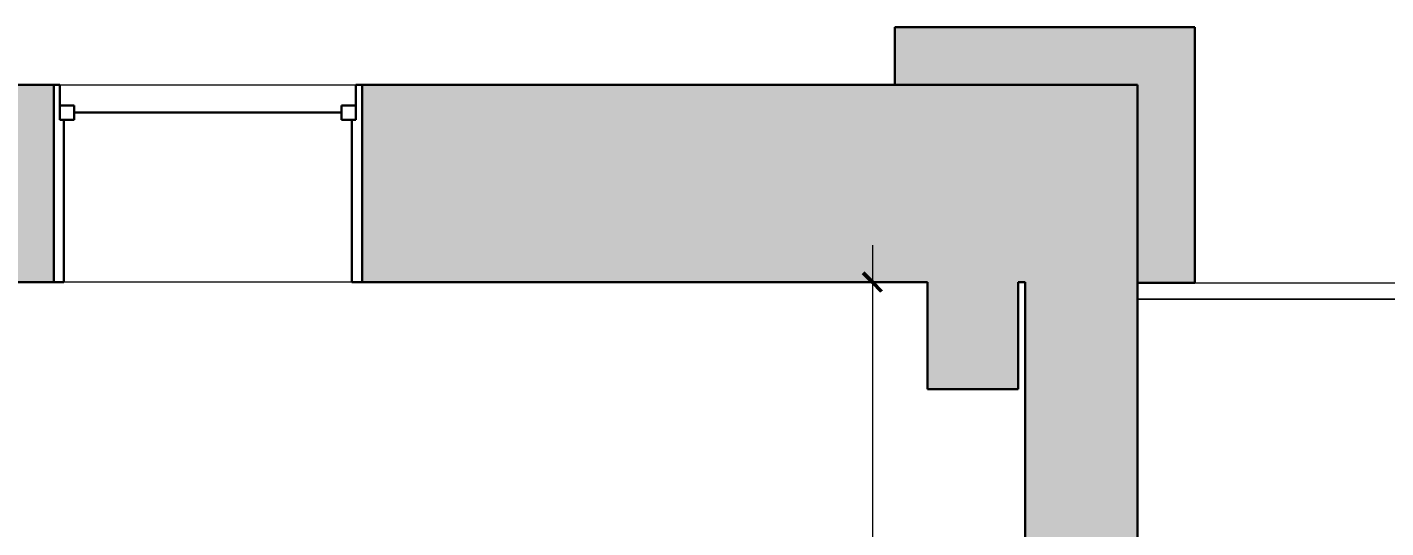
# Model space of a CAD drawing. Header units: inches. Extents: x -1287 to 1590, y -3558 to 989.
# Drawn here: x -710.5 to -545.4, y 760 to 820.9 of the extents above; entities that cross this region are included whole.
import ezdxf

# ---------------------------------------------------------------- set-up
doc = ezdxf.new("R2010")
doc.units = ezdxf.units.IN
doc.header["$MEASUREMENT"] = 0
for name, color, linetype, lineweight in [('A-ANNO-DIMS', 211, 'Continuous', 9), ('A-ANNO-DIMS-48', 211, 'Continuous', 9), ('A-FLOR-HRAL', 11, 'Continuous', 18), ('A-GLAZ', 151, 'Continuous', 18), ('A-WALL', 113, 'Continuous', 18), ('A-WALL-PATT', 111, 'Continuous', 18)]:
    doc.layers.add(name, color=color, linetype=linetype, lineweight=lineweight)
doc.styles.add('Swis721 Lt BT', font='swissl.ttf', dxfattribs={"height": 4.5})
doc.dimstyles.new('OTJ_-_3_32__Linear_1', dxfattribs={"dimscale": 12, "dimtxt": 4.748918, "dimasz": 0.1875, "dimexe": 0.375, "dimexo": 0.25, "dimgap": 0.25, "dimtad": 1, "dimdec": 1, "dimrnd": 0.5, "dimzin": 3, "dimdsep": 46, "dimlunit": 4, "dimtxsty": 'Swis721 Lt BT', "dimblk1": 'OBLIQUE', "dimblk2": 'OBLIQUE', "dimsah": 1, "dimcen": 0.09, "dimdle": 0.375, "dimazin": 0, "dimtfac": 1, "dimtdec": 4, "dimtix": 1, "dimtmove": 1, "dimatfit": 3, "dimfxl": 1, "dimtvp": 1, "dimtfill": 1, "dimfrac": 2, "dimtolj": 1, "dimtzin": 0, "dimarcsym": 2})

# ---------------------------------------------------------------- blocks, each defined once
blk = doc.blocks.new('Double Hung - side window 4_ X 6_ 3_ H-6090582-1st Floor Construction')
at = {"layer": 'A-GLAZ', "color": 8, "lineweight": 30}
for p, q in [((-18.75, 12), (-18, 12)), ((-18, 7.75), (-18, 12)), ((18, 7.75), (18, 12)), ((18.75, 12), (18, 12)), ((-18, 9.5), (-18, 7.75)), ((-18, 9.5), (-16.25, 9.5)), ((-16.25, 9.5), (-16.25, 7.75)), ((-16.25, 8.625), (16.25, 8.625)), ((16.25, 9.5), (16.25, 7.75)), ((18, 9.5), (16.25, 9.5)), ((18, 9.5), (18, 7.75)), ((-18, 7.75), (-16.25, 7.75)), ((-18, 7.75), (-17.5, 7.75)), ((-17.5, -12), (-17.5, 7.75)), ((18, 7.75), (16.25, 7.75)), ((17.5, 7.75), (18, 7.75)), ((17.5, 7.75), (17.5, -12)), ((-17.5, -12), (-18.75, -12)), ((17.5, -12), (18.75, -12))]:
    blk.add_line(p, q, dxfattribs=at)
blk = doc.blocks.new('Top Rail Type - Top Rail_Internal_-7033225-1st Floor Construction')
at = {"layer": 'A-FLOR-HRAL', "lineweight": 9}
for p, q in [((-568.57, 789.81), (-508.57, 789.81)), ((-510.57, 787.81), (-575.57, 787.81))]:
    blk.add_line(p, q, dxfattribs=at)
blk = doc.blocks.new('Top Rail Type - Top Rail_Internal_-V34-1st Floor Construction')
at = {"layer": 'A-FLOR-HRAL', "lineweight": 9}
for p, q in [((-568.57, 789.81), (-508.57, 789.81)), ((-575.57, 787.81), (-510.57, 787.81))]:
    blk.add_line(p, q, dxfattribs=at)
blk = doc.blocks.new('DIMBLOCK51-1st Floor Construction')
at = {"layer": 'A-ANNO-DIMS-48'}
for p, q in [((-607.78, 794.37), (-607.78, 673.85)), ((-609.19, 789.87), (-603.28, 789.87)), ((-607.78, 789.87), (-609.19, 789.87)), ((-609.19, 678.35), (-603.28, 678.35)), ((-607.78, 678.35), (-609.19, 678.35))]:
    blk.add_line(p, q, dxfattribs=at)
at = {"layer": 'A-ANNO-DIMS-48', "lineweight": 50}
for p, q in [((-607.78, 789.87), (-608.91, 791)), ((-607.78, 789.87), (-606.66, 788.75)), ((-607.78, 678.35), (-608.91, 679.48)), ((-607.78, 678.35), (-606.66, 677.23))]:
    blk.add_line(p, q, dxfattribs=at)
at = {"layer": 'A-ANNO-DIMS-48'}
blk.add_ellipse((-607.78, 734.24), major_axis=(3.17, 0), ratio=0.039196, start_param=3.141593, end_param=4.712389, dxfattribs=at)
at = {"layer": 'A-ANNO-DIMS-48', "color": 0, "insert": (-613.19, 709.59), "char_height": 4.5, "width": 29.579, "attachment_point": 1, "rotation": 90, "line_spacing_factor": 1.005062, "style": 'Swis721 Lt BT', "bg_fill": 3, "box_fill_scale": 1.25, "bg_fill_color": 256, "bg_fill_true_color": 13158600, "bg_fill_transparency": 0}
blk.add_mtext('9\' - 3 1/2"', dxfattribs=at)
blk = doc.blocks.new('_Oblique')
at = {"color": 0, "linetype": 'ByBlock', "lineweight": -2}
blk.add_line((-0.5, -0.5), (0.5, 0.5), dxfattribs=at)

msp = doc.modelspace()

# ---------------------------------------------------------------- hatches: boundary and pattern name
at = {"layer": 'A-WALL-PATT', "lineweight": 9}
for points in [[(-568.57, 813.87), (-568.57, 820.87), (-605.07, 820.87), (-605.07, 813.87), (-575.57, 813.87)], [(-575.57, 789.81), (-568.57, 789.81), (-568.57, 813.87), (-575.57, 813.87)], [(-601.07, 776.87), (-590.07, 776.87), (-590.07, 789.87), (-601.07, 789.87)]]:
    msp.add_hatch(color=7, dxfattribs=at).paths.add_polyline_path(points, flags=0)
h = msp.add_hatch(color=7, dxfattribs=at)
h.paths.add_polyline_path([(-732.06, 789.87), (-707.32, 789.87), (-707.32, 813.87), (-732.06, 813.87), (-732.06, 792.43)], flags=0)
h.paths.add_polyline_path([(-575.57, 789.87), (-575.57, 813.87), (-669.82, 813.87), (-669.82, 789.87), (-589.2, 789.87)], flags=0)
h = msp.add_hatch(color=7, dxfattribs=at)
h.paths.add_polyline_path([(-575.57, 563.68), (-575.57, 606.62), (-589.2, 606.62), (-589.2, 563.68)], flags=0)
h.paths.add_polyline_path([(-589.2, 643.12), (-575.57, 643.12), (-575.57, 710.37), (-589.2, 710.37), (-589.2, 644.84)], flags=0)
h.paths.add_polyline_path([(-575.57, 746.87), (-575.57, 789.87), (-589.2, 789.87), (-589.2, 746.87)], flags=0)

# ---------------------------------------------------------------- linework, layer by layer
at = {"layer": 'A-WALL', "color": 8, "lineweight": 30}
for p, q in [((-568.57, 820.87), (-605.07, 820.87)), ((-605.07, 820.87), (-605.07, 813.87)), ((-568.57, 789.81), (-568.57, 820.87)), ((-707.32, 813.87), (-732.06, 813.87)), ((-707.32, 789.87), (-707.32, 813.87)), ((-669.82, 813.87), (-669.82, 789.87)), ((-669.82, 813.87), (-575.57, 813.87)), ((-575.57, 813.87), (-575.57, 746.87)), ((-786.57, 789.87), (-707.32, 789.87)), ((-669.82, 789.87), (-601.07, 789.87)), ((-601.07, 789.87), (-601.07, 776.87)), ((-590.07, 789.87), (-589.2, 789.87)), ((-590.07, 776.87), (-590.07, 789.87)), ((-589.2, 789.87), (-589.2, 746.87)), ((-575.57, 789.81), (-568.57, 789.81)), ((-601.07, 776.87), (-590.07, 776.87))]:
    msp.add_line(p, q, dxfattribs=at)
at = {"layer": 'A-WALL', "lineweight": 9}
for p, q in [((-707.32, 813.87), (-669.82, 813.87)), ((-669.82, 789.87), (-707.32, 789.87))]:
    msp.add_line(p, q, dxfattribs=at)

# ---------------------------------------------------------------- block references
at = {"layer": 'A-FLOR-HRAL', "lineweight": 9}
for name in ['Top Rail Type - Top Rail_Internal_-7033225-1st Floor Construction', 'Top Rail Type - Top Rail_Internal_-V34-1st Floor Construction']:
    msp.add_blockref(name, (0, 0), dxfattribs=at)
at = {"layer": 'A-GLAZ'}
msp.add_blockref('Double Hung - side window 4_ X 6_ 3_ H-6090582-1st Floor Construction', (-688.57, 801.87), dxfattribs=at)

# ---------------------------------------------------------------- next in the draw order: dimensions: what is measured, and where the dimension line sits
at = {"layer": 'A-ANNO-DIMS'}
dim = msp.add_linear_dim(base=(-607.78, 678.35), p1=(-606.19, 789.87), p2=(-606.19, 678.35), angle=90, dimstyle='OTJ_-_3_32__Linear_1', override={"dimpost": '<>', "dimfxl": 111.522345}, dxfattribs=at)
dim.commit()
dim.dimension.update_dxf_attribs({"geometry": 'DIMBLOCK51-1st Floor Construction', "text_midpoint": (-610.19, 724.38), "dimtype": 160, "text_rotation": 90})

doc.saveas('drawing.dxf')
